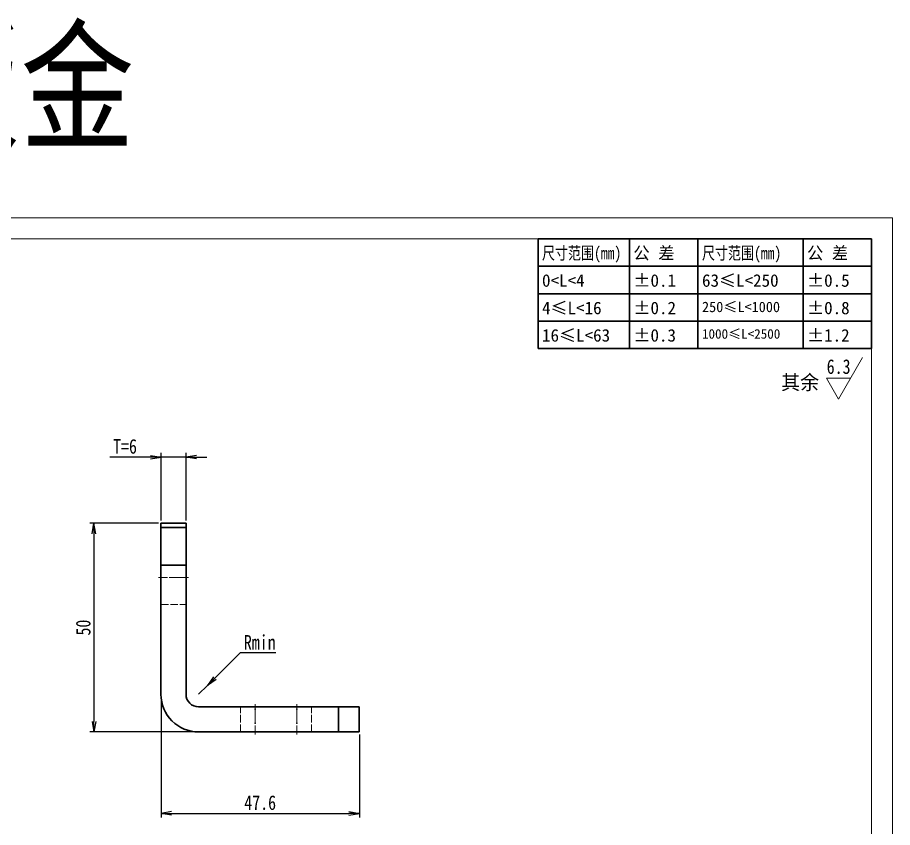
# Model space of a CAD drawing. Header units: millimetres. Extents: x -15766 to 80009, y -9701 to 15159.
# Drawn here: x -11557.7 to -11347.9, y 6895.7 to 7089.8 of the extents above; entities that cross this region are included whole.
import ezdxf
from ezdxf.enums import TextEntityAlignment as Align

# ---------------------------------------------------------------- set-up
doc = ezdxf.new("R2010")
doc.units = ezdxf.units.MM
for name, pattern in [('AM_ISO08W050x2', [9, 6, -0.75, 1.5, -0.75]), ('DASHDOT', [18.5, 12, -3, 0.5, -3]), ('DASHED', [15, 12, -3]), ('HIDDEN-HOKUTO_1', [2, 1, -1])]:
    doc.linetypes.add(name, pattern=pattern)
doc.layers.get('DEFPOINTS').update_dxf_attribs({"lineweight": 18})
for name, color, linetype, lineweight in [('AM_HID', 1, 'HIDDEN-HOKUTO_1', 18), ('AM_VIS', 7, 'Continuous', 18), ('CDRAFT0', 7, 'Continuous', 18), ('CENTER', 2, 'AM_ISO08W050x2', 15), ('DIM', 253, 'Continuous', 20), ('title_frame', 7, 'Continuous', 18), ('word_dim', 9, 'Continuous', 18), ('尺寸线层', 3, 'Continuous', 18), ('粗实线层', 7, 'Continuous', 35), ('粗实线层_1', 7, 'Continuous', 15)]:
    doc.layers.add(name, color=color, linetype=linetype, lineweight=lineweight)
doc.styles.add('DIM', font='', dxfattribs={"width": 0.8})
doc.styles.get('DIM').set_extended_font_data('NSimSun')
doc.dimstyles.new('1-1$0', dxfattribs={"dimtxt": 3.5, "dimasz": 2.5, "dimexe": 1, "dimexo": 0.625, "dimgap": 0.8, "dimtad": 1, "dimdsep": 46, "dimtxsty": 'DIM', "dimblk": 'OPEN', "dimcen": 0, "dimdle": 5, "dimclrd": 256, "dimclre": 256, "dimclrt": 3, "dimazin": 3, "dimtfac": 0.5, "dimtmove": 0, "dimatfit": 3, "dimldrblk": 'OPEN', "dimfxl": 0, "dimtolj": 1, "dimarcsym": 0})
doc.dimstyles.new('1-1$4', dxfattribs={"dimtxt": 3.5, "dimasz": 2.5, "dimexe": 1, "dimexo": 0.625, "dimgap": 0.8, "dimtad": 1, "dimtih": 1, "dimtoh": 1, "dimzin": 12, "dimdsep": 46, "dimtxsty": 'DIM', "dimblk": 'OPEN', "dimcen": 0, "dimdle": 5, "dimclrd": 256, "dimclre": 256, "dimclrt": 3, "dimazin": 3, "dimtfac": 0.5, "dimtmove": 0, "dimatfit": 3, "dimldrblk": 'OPEN', "dimfxl": 0, "dimtolj": 1, "dimarcsym": 0})

# ---------------------------------------------------------------- blocks, each defined once
blk = doc.blocks.new('*X1250')
at = {"layer": 'CDRAFT0'}
for p, q in [((420, 297), (0, 297)), ((420, 0), (420, 297))]:
    blk.add_line(p, q, dxfattribs=at)
at = {"layer": '粗实线层_1'}
for p, q in [((415, 292), (25, 292)), ((415, 5), (415, 292))]:
    blk.add_line(p, q, dxfattribs=at)
blk = doc.blocks.new('自由公差_1')
at = {"layer": '粗实线层'}
for p, q in [((-80, 0), (0, 0)), ((-80, 0), (-80, -26.3)), ((-58.08, 0), (-58.08, -26.3)), ((-41.64, 0), (-41.64, -26.3)), ((-16.44, 0), (-16.44, -26.3)), ((0, 0), (0, -26.3)), ((-80, -6.58), (0, -6.58)), ((-80, -13.15), (0, -13.15)), ((-80, -19.73), (0, -19.73)), ((-80, -26.3), (0, -26.3))]:
    blk.add_line(p, q, dxfattribs=at)
at = {"layer": '尺寸线层', "linetype": 'Continuous', "attachment_point": 1, "line_spacing_factor": 0.9}
for s, insert, char_height, width in [('{\\W0.8;尺寸范围(mm)}', (-79.04, -1.92), 3, 22.6032), ('公 差', (-57.12, -1.92), 3, 22.6032), ('{\\W0.8;尺寸范围(mm)}', (-40.68, -1.92), 3, 22.6032), ('公 差', (-15.48, -1.92), 3, 22.6032), ('%%P0.1', (-57.12, -8.49), 3, 12.7119), ('63≤L<250', (-40.68, -8.49), 3, 22.6032), ('%%P0.5', (-15.48, -8.49), 3, 12.5771), ('0<L<4', (-79.04, -8.49), 3, 22.6032), ('4≤L<16', (-79.04, -15.07), 3, 22.6032), ('%%P0.2', (-57.12, -15.07), 3, 12.4769), ('250≤L<1000', (-40.68, -15.07), 2.5, 22.6032), ('%%P0.8', (-15.48, -15.07), 3, 13.0759), ('16≤L<63', (-79.04, -21.64), 3, 22.6032), ('%%P0.3', (-57.12, -21.64), 3, 12.7119), ('1000≤L<2500', (-40.68, -21.64), 2.3, 22.6032), ('%%P1.2', (-15.48, -21.64), 3, 12.8764)]:
    blk.add_mtext(s, dxfattribs=dict(at, insert=insert, char_height=char_height, width=width))
blk = doc.blocks.new('_OPEN')
at = {"color": 0, "linetype": 'ByBlock', "lineweight": -2}
for p, q in [((-1, 0.166667), (0, 0)), ((-1, -0.166667), (0, 0)), ((0, 0), (-1, 0))]:
    blk.add_line(p, q, dxfattribs=at)
blk = doc.blocks.new('*D1426')
at = {"layer": 'DEFPOINTS', "color": 0, "transparency": 16777216}
for p in [(-11523.27, 6984.47), (-11523.27, 6968.6), (-11517.27, 6968.6)]:
    blk.add_point(p, dxfattribs=at)
at = {"layer": 'word_dim', "linetype": 'Continuous', "lineweight": -2, "transparency": 16777216}
for p, q in [((-11523.27, 6969.23), (-11523.27, 6985.47)), ((-11517.27, 6969.23), (-11517.27, 6985.47)), ((-11525.77, 6984.47), (-11535.53, 6984.47)), ((-11517.27, 6984.47), (-11523.27, 6984.47)), ((-11514.77, 6984.47), (-11512.27, 6984.47))]:
    blk.add_line(p, q, dxfattribs=at)
at = {"layer": 'word_dim', "lineweight": -2, "transparency": 16777216, "xscale": 2.5, "yscale": 2.5, "zscale": 2.5}
blk.add_blockref('_OPEN', (-11523.27, 6984.47), dxfattribs=at)
at = {"layer": 'word_dim', "lineweight": -2, "transparency": 16777216, "xscale": 2.5, "yscale": 2.5, "zscale": 2.5, "rotation": 180}
blk.add_blockref('_OPEN', (-11517.27, 6984.47), dxfattribs=at)
at = {"layer": 'word_dim', "color": 3, "transparency": 16777216, "insert": (-11531.9, 6987.02), "char_height": 3.5, "attachment_point": 5, "style": 'DIM'}
blk.add_mtext('\\A1;T=6', dxfattribs=at)
blk = doc.blocks.new('*D1427')
at = {"layer": 'DEFPOINTS', "color": 0, "transparency": 16777216}
for p in [(-11523.27, 6968.6), (-11539.35, 6918.6), (-11514.27, 6918.6)]:
    blk.add_point(p, dxfattribs=at)
at = {"layer": 'word_dim', "linetype": 'Continuous', "lineweight": -2, "transparency": 16777216}
for p, q in [((-11523.9, 6968.6), (-11540.35, 6968.6)), ((-11539.35, 6966.1), (-11539.35, 6921.1)), ((-11514.9, 6918.6), (-11540.35, 6918.6))]:
    blk.add_line(p, q, dxfattribs=at)
at = {"layer": 'word_dim', "lineweight": -2, "transparency": 16777216, "xscale": 2.5, "yscale": 2.5, "zscale": 2.5}
for p, rotation in [((-11539.35, 6968.6), 90), ((-11539.35, 6918.6), 270)]:
    blk.add_blockref('_OPEN', p, dxfattribs=dict(at, rotation=rotation))
at = {"layer": 'word_dim', "color": 3, "transparency": 16777216, "insert": (-11541.9, 6943.6), "char_height": 3.5, "attachment_point": 5, "rotation": 90, "style": 'DIM'}
blk.add_mtext('\\A1;50', dxfattribs=at)
blk = doc.blocks.new('*D1428')
at = {"layer": 'DEFPOINTS', "color": 0, "transparency": 16777216}
for p in [(-11523.27, 6927.6), (-11475.71, 6918.6), (-11475.71, 6899.06)]:
    blk.add_point(p, dxfattribs=at)
at = {"layer": 'word_dim', "linetype": 'Continuous', "lineweight": -2, "transparency": 16777216}
for p, q in [((-11523.27, 6926.98), (-11523.27, 6898.06)), ((-11475.71, 6917.98), (-11475.71, 6898.06)), ((-11520.77, 6899.06), (-11478.21, 6899.06))]:
    blk.add_line(p, q, dxfattribs=at)
at = {"layer": 'word_dim', "lineweight": -2, "transparency": 16777216, "xscale": 2.5, "yscale": 2.5, "zscale": 2.5, "rotation": 180}
blk.add_blockref('_OPEN', (-11523.27, 6899.06), dxfattribs=at)
at = {"layer": 'word_dim', "lineweight": -2, "transparency": 16777216, "xscale": 2.5, "yscale": 2.5, "zscale": 2.5}
blk.add_blockref('_OPEN', (-11475.71, 6899.06), dxfattribs=at)
at = {"layer": 'word_dim', "color": 3, "transparency": 16777216, "insert": (-11499.49, 6901.61), "char_height": 3.5, "attachment_point": 5, "style": 'DIM'}
blk.add_mtext('\\A1;47.6', dxfattribs=at)
blk = doc.blocks.new('*D1429')
at = {"layer": 'DEFPOINTS', "color": 0, "transparency": 16777216}
for p in [(-11512.14, 6929.71), (-11514.27, 6927.6)]:
    blk.add_point(p, dxfattribs=at)
at = {"layer": 'word_dim', "linetype": 'Continuous', "lineweight": -2, "transparency": 16777216}
for p, q in [((-11504.27, 6937.51), (-11510.37, 6931.47)), ((-11495.74, 6937.51), (-11504.27, 6937.51)), ((-11514.27, 6927.6), (-11512.14, 6929.71))]:
    blk.add_line(p, q, dxfattribs=at)
at = {"layer": 'word_dim', "lineweight": -2, "transparency": 16777216, "xscale": 2.5, "yscale": 2.5, "zscale": 2.5, "rotation": 224.7371797529089}
blk.add_blockref('_OPEN', (-11512.14, 6929.71), dxfattribs=at)
at = {"layer": 'word_dim', "color": 3, "transparency": 16777216, "insert": (-11499.59, 6940.06), "char_height": 3.5, "attachment_point": 5, "style": 'DIM'}
blk.add_mtext('\\A1;Rmin', dxfattribs=at)

msp = doc.modelspace()

# ---------------------------------------------------------------- linework, layer by layer
at = {"layer": 'AM_HID', "color": 1, "linetype": 'DASHED', "lineweight": 13, "ltscale": 0.15}
for p, q in [((-11517.27238, 6958.60031), (-11523.27238, 6958.60019)), ((-11517.27238, 6955.60044), (-11523.27238, 6955.60044)), ((-11517.27238, 6955.60044), (-11523.27238, 6955.60044)), ((-11517.27238, 6955.60031), (-11523.27238, 6955.60031)), ((-11517.27238, 6955.60031), (-11523.27238, 6955.60031)), ((-11523.27238, 6949.10044), (-11517.27238, 6949.10044)), ((-11523.27238, 6949.10031), (-11517.27238, 6949.10031)), ((-11504.21476, 6918.60044), (-11504.21476, 6924.60044)), ((-11504.21476, 6918.60044), (-11504.21476, 6924.60044)), ((-11504.21476, 6918.60031), (-11504.21476, 6924.60031)), ((-11504.21476, 6918.60031), (-11504.21476, 6924.60031)), ((-11500.71476, 6924.60044), (-11500.71476, 6918.60044)), ((-11500.71476, 6924.60044), (-11500.71476, 6918.60044)), ((-11500.71476, 6924.60044), (-11500.71476, 6918.60044)), ((-11500.71476, 6924.60044), (-11500.71476, 6918.60044)), ((-11500.71476, 6924.60044), (-11500.71476, 6918.60044)), ((-11500.71476, 6924.60031), (-11500.71476, 6918.60031)), ((-11500.71476, 6924.60031), (-11500.71476, 6918.60031)), ((-11500.71476, 6924.60031), (-11500.71378, 6918.60031)), ((-11490.71476, 6924.60044), (-11490.71476, 6918.60044)), ((-11490.71476, 6924.60044), (-11490.71476, 6918.60044)), ((-11490.71476, 6924.60044), (-11490.71476, 6918.60044)), ((-11490.71476, 6924.60044), (-11490.71476, 6918.60044)), ((-11490.71476, 6924.60044), (-11490.71476, 6918.60044)), ((-11490.71476, 6924.60031), (-11490.71476, 6918.60031)), ((-11490.71476, 6924.60031), (-11490.71476, 6918.60031)), ((-11490.71476, 6924.60031), (-11490.71378, 6918.60031)), ((-11487.21476, 6918.60044), (-11487.21476, 6924.60044)), ((-11487.21476, 6918.60044), (-11487.21476, 6924.60044)), ((-11487.21476, 6918.60044), (-11487.21476, 6924.60044)), ((-11487.21476, 6918.60031), (-11487.21476, 6924.60031)), ((-11480.71476, 6924.60031), (-11480.71378, 6918.60031))]:
    msp.add_line(p, q, dxfattribs=at)
at = {"layer": 'AM_VIS', "color": 7, "lineweight": 35, "ltscale": 0.15}
for p, q in [((-11517.27238, 6968.60044), (-11523.27238, 6968.60044)), ((-11517.27238, 6967.60044), (-11523.27238, 6967.60044)), ((-11517.27238, 6958.60044), (-11523.27238, 6958.60044)), ((-11480.71476, 6924.60056), (-11480.71476, 6918.60056)), ((-11475.71476, 6924.60056), (-11475.71476, 6918.60056))]:
    msp.add_line(p, q, dxfattribs=at)
at = {"layer": 'AM_VIS', "color": 7, "lineweight": 35, "ltscale": 0.025}
for p, q in [((-11523.27238, 6968.60044), (-11523.27238, 6967.60044)), ((-11517.27238, 6968.60044), (-11517.27238, 6967.60044))]:
    msp.add_line(p, q, dxfattribs=at)
at = {"layer": 'AM_VIS', "color": 7, "lineweight": 35, "ltscale": 0.225}
for p, q in [((-11523.27238, 6967.60044), (-11523.27238, 6958.60044)), ((-11517.27238, 6967.60044), (-11517.27238, 6958.60044))]:
    msp.add_line(p, q, dxfattribs=at)
at = {"layer": 'AM_VIS', "color": 7, "lineweight": 35}
for p, q in [((-11523.27238, 6927.60044), (-11523.27238, 6958.60044)), ((-11517.27238, 6927.60044), (-11517.27238, 6958.60044)), ((-11514.27238, 6924.60044), (-11480.71476, 6924.60056)), ((-11514.27238, 6918.60044), (-11480.71476, 6918.60056))]:
    msp.add_line(p, q, dxfattribs=at)
at = {"layer": 'AM_VIS', "color": 7, "lineweight": 35, "ltscale": 0.125}
for p, q in [((-11475.71476, 6924.60056), (-11480.71476, 6924.60056)), ((-11475.71476, 6918.60056), (-11480.71476, 6918.60056))]:
    msp.add_line(p, q, dxfattribs=at)
at = {"layer": 'AM_VIS', "color": 7, "lineweight": 35}
for radius in [9, 3]:
    msp.add_arc((-11514.27238, 6927.60044), radius, 180.000077, 270.0000863, dxfattribs=at)
at = {"layer": 'CENTER', "color": 2, "linetype": 'DASHDOT', "lineweight": 13, "ltscale": 0.180005}
for p, q in [((-11523.87199, 6955.60031), (-11516.67179, 6955.60031)), ((-11500.71476, 6918.00034), (-11500.71476, 6925.20053)), ((-11490.71476, 6918.00034), (-11490.71476, 6925.20053))]:
    msp.add_line(p, q, dxfattribs=at)
at = {"layer": 'DIM'}
for p, q in [((-11360.80963, 6998.36416), (-11355.03612, 7008.36416)), ((-11357.92287, 7003.36416), (-11363.69638, 7003.36416)), ((-11363.69638, 7003.36416), (-11360.80963, 6998.36416))]:
    msp.add_line(p, q, dxfattribs=at)

# ---------------------------------------------------------------- block references
at = {"layer": 'title_frame'}
for name, p in [('*X1250', (-11767.86474, 6744.79172)), ('自由公差_1', (-11352.86474, 7036.79172))]:
    msp.add_blockref(name, p, dxfattribs=at)

# ---------------------------------------------------------------- texts
at = {"layer": 'DIM', "insert": (-11584.23024, 7085.89215), "char_height": 25, "width": 104.980501, "attachment_point": 1, "style": 'DIM'}
msp.add_mtext('{\\C3;钣金}', dxfattribs=at)
at = {"layer": 'DIM', "color": 2, "style": 'DIM', "width": 0.8}
msp.add_attdef('6.3', text='0.0', height=3.5, dxfattribs=at).set_placement((-11357.92287, 7003.36416), align=Align.BOTTOM_RIGHT)
at = {"layer": 'word_dim', "linetype": 'Continuous', "insert": (-11374.54959, 7004.13002), "char_height": 3.5, "width": 10.860604, "attachment_point": 1}
msp.add_mtext('{\\C3;其余}', dxfattribs=at)

# ---------------------------------------------------------------- dimensions: what is measured, and where the dimension line sits
at = {"layer": 'word_dim', "color": 3, "true_color": 0x00ff00}
for base, p1, p2, override, picture, middle in [((-11523.27238, 6984.47016), (-11517.27238, 6968.60044), (-11523.27238, 6968.60044), {"dimpost": 'T=<>'}, '*D1426', (-11531.90349, 6987.02016)), ((-11475.71476, 6899.06216), (-11523.27238, 6927.60044), (-11475.71476, 6918.60056), {"dimdec": 1}, '*D1428', (-11499.49357, 6901.61216))]:
    dim = msp.add_linear_dim(base=base, p1=p1, p2=p2, dimstyle='1-1$0', override=override, dxfattribs=at)
    dim.commit()
    dim.dimension.update_dxf_attribs({"geometry": picture, "text_midpoint": middle})
dim = msp.add_linear_dim(base=(-11539.35226, 6918.60044), p1=(-11523.27238, 6968.60044), p2=(-11514.27236, 6918.60044), angle=90, dimstyle='1-1$0', dxfattribs=at)
dim.commit()
dim.dimension.update_dxf_attribs({"geometry": '*D1427', "text_midpoint": (-11541.90226, 6943.60044)})
dim = msp.add_radius_dim(center=(-11514.27238, 6927.60044), mpoint=(-11512.14135, 6929.712), text='Rmin', dimstyle='1-1$4', dxfattribs=at)
dim.commit()
dim.dimension.update_dxf_attribs({"geometry": '*D1429', "text_midpoint": (-11499.59482, 6937.50735), "dimtype": 164})

doc.saveas('drawing.dxf')
